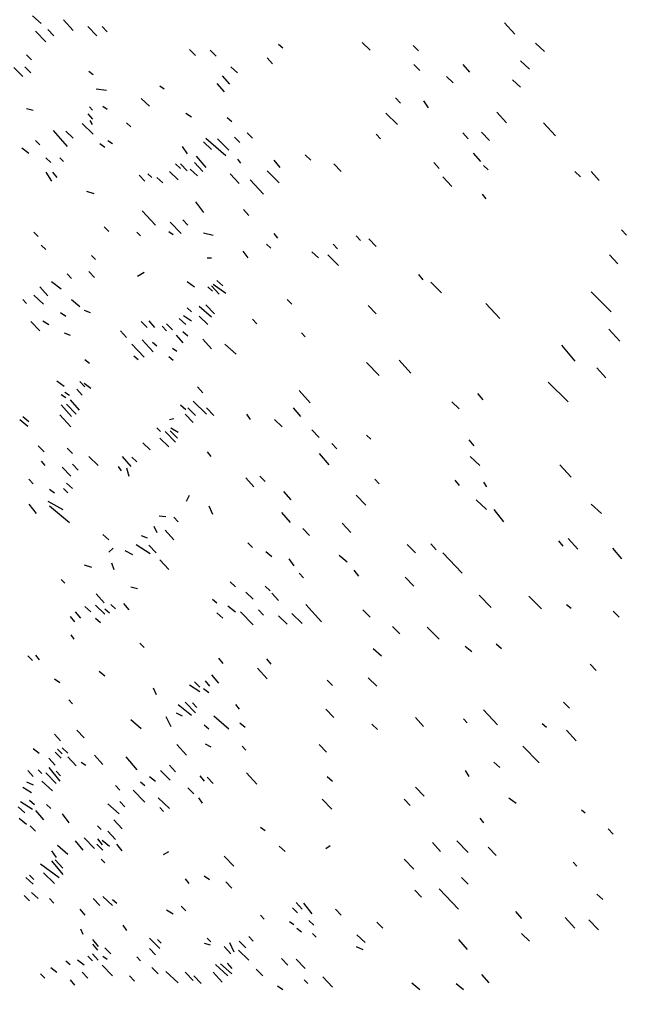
# Model space of a CAD drawing. Extents: x 0 to 599, y 0 to 600.
# Drawn here: x 149.5 to 299.5, y 0.2 to 239.7 of the extents above; entities that cross this region are included whole.
import ezdxf

# ---------------------------------------------------------------- set-up
doc = ezdxf.new("R2010")
doc.units = 0
doc.header["$MEASUREMENT"] = 0
doc.layers.add('LIMESTONE_FSET2', color=66, linetype='CONTINUOUS')

msp = doc.modelspace()

# ---------------------------------------------------------------- linework, layer by layer
at = {"layer": 'LIMESTONE_FSET2'}
for p, q in [((152.74, 240.56), (154.94, 238.69)), ((160.43, 239.63), (162.8, 237)), ((156.59, 237.19), (158.05, 235.69)), ((166.46, 237.94), (168.66, 235.69)), ((169.94, 237.94), (171.22, 236.63)), ((269.27, 238.88), (271.83, 236.07)), ((153.48, 236.82), (156.04, 234.2)), ((213.48, 233.63), (214.57, 232.7)), ((234.15, 234.01), (236.16, 232.14)), ((246.77, 233.26), (248.05, 231.95)), ((276.95, 233.82), (279.15, 231.76)), ((151.28, 231.01), (152.56, 229.7)), ((191.52, 232.32), (192.99, 230.83)), ((196.65, 232.14), (198.11, 230.64)), ((210.73, 230.27), (212.01, 228.77)), ((148.17, 227.83), (150.37, 225.59)), ((150.91, 228.02), (152.38, 226.52)), ((201.77, 228.02), (203.41, 226.52)), ((246.95, 228.58), (248.41, 227.08)), ((259.02, 228.58), (260.67, 226.71)), ((273.29, 229.52), (275.49, 227.46)), ((166.65, 226.9), (167.74, 226.15)), ((199.57, 225.77), (201.4, 223.71)), ((255, 225.59), (256.65, 224.09)), ((184.21, 223.34), (185.3, 222.59)), ((198.29, 223.9), (200.12, 221.84)), ((271.28, 224.84), (273.29, 222.96)), ((168.48, 222.59), (171.04, 222.22)), ((166.83, 218.1), (167.56, 217.35)), ((170.12, 218.28), (171.22, 217.54)), ((179.63, 220.16), (181.65, 218.28)), ((242.38, 220.34), (243.66, 219.03)), ((249.33, 219.59), (250.43, 217.91)), ((151.28, 217.72), (152.93, 217.35)), ((166.46, 216.41), (167.56, 215.1)), ((190.61, 216.6), (192.07, 215.66)), ((240, 216.6), (242.93, 213.79)), ((267.44, 216.79), (269.82, 214.17)), ((165, 213.98), (167.74, 211.36)), ((167.56, 213.79), (167.01, 214.73)), ((175.98, 214.17), (177.07, 213.23)), ((200.85, 215.48), (201.95, 214.54)), ((278.96, 214.17), (281.89, 210.98)), ((157.87, 212.29), (161.34, 208.36)), ((160.98, 212.11), (162.8, 210.42)), ((205.79, 211.73), (207.07, 210.42)), ((237.62, 211.36), (238.72, 210.23)), ((259.02, 211.73), (260.3, 210.23)), ((263.6, 211.92), (265.61, 209.86)), ((153.48, 209.86), (154.57, 208.74)), ((169.39, 209.11), (170.67, 208.17)), ((171.4, 209.86), (172.5, 209.11)), ((195, 209.49), (197.01, 207.61)), ((195.55, 210.42), (200.49, 206.12)), ((198.48, 210.23), (201.22, 207.43)), ((202.68, 210.61), (203.96, 209.3)), ((150.18, 207.99), (151.83, 206.68)), ((189.7, 208.36), (190.98, 206.49)), ((220.06, 206.3), (221.52, 204.99)), ((261.59, 206.68), (263.41, 204.62)), ((156.04, 205.55), (157.32, 204.43)), ((159.51, 205.55), (160.43, 204.62)), ((188.05, 204.06), (189.33, 202.93)), ((189.33, 204.06), (190.98, 202.37)), ((192.8, 204.43), (194.82, 202.18)), ((193.17, 205.93), (195.55, 203.12)), ((203.41, 205.18), (204.15, 204.24)), ((212.38, 204.99), (213.84, 203.12)), ((227.2, 204.06), (229.02, 202.18)), ((251.89, 204.43), (253.17, 202.93)), ((264.15, 203.68), (265.24, 202.56)), ((156.04, 202), (157.5, 199.75)), ((157.68, 202), (158.78, 200.69)), ((179.09, 201.25), (180.55, 199.75)), ((181.28, 201.62), (182.2, 200.69)), ((186.59, 202.18), (188.78, 200.12)), ((191.71, 202.75), (193.54, 201.06)), ((201.59, 201.62), (203.78, 199.19)), ((210.73, 202.37), (213.66, 199.38)), ((286.65, 202.18), (288.11, 200.87)), ((290.67, 202.18), (292.68, 199.94)), ((183.48, 200.69), (184.94, 199.38)), ((206.52, 200.12), (209.82, 196.57)), ((254.09, 200.87), (256.28, 198.44)), ((166.1, 197.32), (167.93, 196.76)), ((263.78, 196.57), (264.7, 195.44)), ((192.99, 194.7), (195, 192.07)), ((179.82, 192.45), (183.11, 188.89)), ((204.88, 192.82), (206.16, 191.33)), ((186.77, 189.64), (189.51, 186.83)), ((189.88, 190.2), (191.16, 188.89)), ((153.11, 187.21), (154.21, 186.08)), ((170.49, 188.52), (171.59, 187.39)), ((178.54, 187.21), (179.45, 186.27)), ((186.4, 187.39), (187.5, 186.65)), ((195, 187.02), (197.38, 186.46)), ((298.17, 187.77), (299.45, 186.46)), ((212.38, 186.83), (213.29, 185.71)), ((232.68, 186.27), (233.78, 185.15)), ((235.79, 185.52), (237.62, 183.65)), ((154.94, 184.02), (156.04, 182.9)), ((204.7, 182.53), (205.98, 180.84)), ((210.55, 184.21), (211.65, 183.28)), ((221.71, 182.34), (223.35, 180.84)), ((227.01, 184.21), (228.11, 183.09)), ((167.38, 181.4), (168.29, 180.47)), ((195.91, 180.84), (197.01, 180.84)), ((225.73, 181.59), (228.29, 178.97)), ((295.24, 181.59), (297.26, 179.34)), ((166.65, 177.47), (168.11, 175.98)), ((178.72, 176.35), (180.37, 177.29)), ((157.5, 175.04), (159.88, 173.17)), ((161.34, 176.91), (162.44, 175.79)), ((190.98, 175.04), (192.8, 173.73)), ((198.29, 175.23), (199.76, 173.92)), ((248.05, 176.72), (249.15, 175.41)), ((154.57, 173.73), (156.59, 171.48)), ((196.1, 173.73), (197.2, 172.61)), ((198.84, 171.86), (197.01, 173.92)), ((200.49, 172.04), (197.38, 174.29)), ((251.16, 174.85), (253.72, 172.23)), ((150.37, 170.55), (151.28, 169.61)), ((153.11, 171.67), (155.49, 169.42)), ((162.44, 170.55), (164.45, 168.86)), ((215.67, 170.55), (216.77, 169.42)), ((290.67, 172.42), (295.61, 167.55)), ((165.55, 167.93), (167.01, 167.36)), ((190.98, 168.49), (192.07, 167.55)), ((197.01, 166.24), (193.9, 168.86)), ((195.55, 169.24), (197.74, 166.99)), ((235.61, 169.05), (237.62, 166.99)), ((264.7, 169.61), (268.17, 165.87)), ((155.3, 165.3), (156.77, 164.37)), ((159.7, 167.36), (160.98, 166.43)), ((181.46, 165.3), (182.93, 163.62)), ((188.96, 165.87), (190.61, 164.37)), ((190.06, 166.61), (192.07, 165.3)), ((193.9, 166.43), (196.1, 164.37)), ((207.07, 165.68), (208.17, 164.56)), ((152.38, 165.12), (154.57, 162.87)), ((181.1, 163.62), (179.63, 165.12)), ((184.76, 163.99), (185.85, 162.87)), ((185.85, 164.56), (187.32, 163.06)), ((295.06, 163.24), (297.8, 160.25)), ((160.61, 162.31), (162.07, 161.75)), ((174.51, 162.87), (175.98, 161.19)), ((179.82, 160.62), (182.56, 157.63)), ((188.23, 161.75), (189.88, 159.88)), ((189.88, 162.68), (191.16, 161.56)), ((194.82, 160.81), (197.01, 158.38)), ((219.15, 162.31), (220.06, 161.37)), ((177.26, 159.5), (180.37, 156.32)), ((182.38, 160.06), (183.48, 159.13)), ((187.32, 158.56), (188.41, 157.82)), ((200.3, 159.5), (203.05, 157.07)), ((283.35, 159.31), (286.65, 155.38)), ((165.73, 155.76), (166.83, 154.82)), ((177.8, 156.69), (178.9, 155.76)), ((186.4, 156.51), (187.5, 155.57)), ((235.24, 155.01), (238.35, 151.83)), ((243.29, 155.57), (246.22, 152.39)), ((292.13, 153.7), (294.33, 151.26)), ((158.78, 150.51), (160.61, 149.2)), ((164.45, 150.33), (165.73, 149.02)), ((165.55, 149.95), (167.2, 148.64)), ((193.54, 149.02), (194.82, 147.52)), ((280.06, 150.14), (285, 145.27)), ((159.88, 147.15), (160.98, 146.4)), ((160.79, 147.71), (161.89, 146.96)), ((163.72, 148.46), (165, 146.96)), ((218.6, 148.08), (221.34, 145.09)), ((262.68, 147.33), (263.96, 145.83)), ((159.88, 144.52), (162.44, 141.72)), ((161.16, 144.71), (163.54, 142.28)), ((162.07, 145.83), (164.27, 143.21)), ((189.33, 144.52), (190.61, 143.4)), ((191.16, 143.78), (192.99, 141.9)), ((192.44, 145.46), (195.73, 142.28)), ((195.73, 143.78), (197.56, 141.9)), ((217.13, 143.78), (218.96, 141.72)), ((256.28, 145.27), (258.11, 143.59)), ((150.37, 141.72), (151.83, 140.41)), ((159.51, 142.09), (162.26, 139.1)), ((190.43, 142.28), (192.44, 140.22)), ((205.61, 142.28), (206.52, 140.97)), ((149.63, 140.97), (151.65, 139.28)), ((186.59, 140.97), (187.68, 141.15)), ((212.56, 140.97), (214.39, 139.1)), ((183.48, 138.91), (184.39, 137.97)), ((185.49, 137.97), (188.05, 135.35)), ((186.77, 138.16), (188.6, 136.29)), ((186.95, 138.91), (188.78, 137.78)), ((221.71, 138.35), (223.54, 136.47)), ((235.24, 137.04), (236.34, 136.1)), ((154.21, 134.41), (155.67, 132.92)), ((180, 135.16), (181.83, 133.48)), ((184.21, 136.29), (186.4, 134.23)), ((226.65, 134.98), (227.93, 133.67)), ((260.49, 135.91), (261.77, 134.41)), ((161.34, 133.85), (162.62, 132.54)), ((166.65, 131.79), (169.02, 129.55)), ((174.88, 131.79), (177.07, 129.36)), ((195.91, 132.92), (196.83, 131.79)), ((223.54, 132.54), (225.91, 129.73)), ((260.85, 131.79), (263.23, 129.55)), ((154.94, 130.67), (155.85, 129.55)), ((162.62, 129.92), (164.09, 128.42)), ((173.96, 129.36), (174.7, 128.24)), ((177.26, 131.61), (178.54, 130.48)), ((282.99, 129.73), (285.73, 126.74)), ((160.06, 129.17), (162.26, 126.93)), ((175.98, 128.99), (176.52, 126.93)), ((151.83, 126.18), (152.93, 125.05)), ((161.16, 125.24), (162.62, 123.93)), ((205.43, 126.55), (207.44, 124.31)), ((208.9, 126.93), (210.18, 125.62)), ((237.26, 126.18), (238.35, 125.05)), ((257.01, 125.99), (258.11, 124.68)), ((264.15, 125.43), (264.88, 124.31)), ((156.95, 123.74), (158.23, 122.81)), ((160.43, 123.93), (161.52, 122.81)), ((190.79, 120.75), (191.52, 122.25)), ((214.76, 123.18), (216.59, 121.12)), ((232.68, 122.25), (235.06, 119.81)), ((151.83, 120), (153.66, 117.75)), ((156.59, 120.75), (160.24, 118.69)), ((262.32, 121.12), (264.88, 118.69)), ((290.67, 120), (293.23, 117.75)), ((156.95, 119.63), (161.89, 115.51)), ((196.28, 119.63), (197.2, 117.57)), ((214.21, 117.94), (216.4, 115.51)), ((266.71, 118.69), (269.09, 115.69)), ((184.02, 117.19), (185.67, 117)), ((187.68, 116.82), (188.78, 115.69)), ((229.21, 115.32), (231.4, 113.07)), ((182.74, 114.57), (183.48, 113.07)), ((185.49, 113.63), (187.68, 111.2)), ((219.51, 114.01), (221.16, 112.32)), ((170.12, 112.51), (171.59, 111.2)), ((179.63, 112.32), (181.1, 111.76)), ((205.98, 110.45), (207.07, 109.33)), ((251.16, 110.27), (252.44, 108.77)), ((282.62, 111.01), (283.72, 109.7)), ((285, 111.58), (287.38, 108.95)), ((171.59, 108.21), (172.68, 109.14)), ((175.61, 108.58), (177.44, 107.64)), ((178.35, 110.08), (181.83, 107.83)), ((181.46, 109.89), (183.29, 108.02)), ((210.37, 108.39), (211.83, 107.08)), ((245.3, 110.08), (247.32, 108.02)), ((254.09, 108.02), (258.84, 102.96)), ((295.98, 109.14), (298.17, 106.52)), ((172.32, 105.59), (172.87, 103.9)), ((184.21, 106.33), (186.4, 103.9)), ((216.04, 106.52), (217.32, 104.84)), ((228.48, 107.46), (230.49, 105.77)), ((165.55, 105.02), (167.38, 104.46)), ((232.13, 103.71), (233.23, 102.22)), ((159.88, 101.47), (160.79, 100.53)), ((201.59, 100.9), (202.87, 99.59)), ((218.6, 102.96), (219.7, 101.84)), ((244.76, 102.03), (246.95, 99.78)), ((177.07, 99.59), (178.72, 99.22)), ((205.43, 98.28), (207.26, 96.6)), ((210.18, 99.78), (211.46, 98.66)), ((168.48, 97.91), (170.49, 95.66)), ((197.2, 96.6), (198.29, 95.66)), ((211.83, 98.1), (213.48, 96.22)), ((263.05, 97.54), (265.98, 94.54)), ((275.3, 97.35), (278.41, 94.17)), ((165.73, 94.73), (167.2, 93.42)), ((168.29, 95.1), (170.67, 92.85)), ((170.67, 94.17), (171.77, 93.23)), ((172.13, 95.29), (173.23, 94.17)), ((175.24, 95.48), (176.52, 93.98)), ((201.04, 94.91), (202.87, 93.42)), ((208.54, 93.98), (209.82, 92.67)), ((220.24, 95.29), (224.09, 90.98)), ((234.33, 93.98), (236.16, 92.11)), ((284.63, 95.29), (285.73, 94.35)), ((296.16, 93.6), (297.62, 92.11)), ((162.07, 92.29), (163.17, 90.98)), ((163.35, 93.42), (164.63, 91.92)), ((168.29, 91.92), (169.57, 90.8)), ((198.29, 93.23), (199.76, 91.92)), ((204.15, 93.42), (207.26, 90.23)), ((213.48, 92.48), (215.67, 90.42)), ((216.77, 93.04), (219.33, 90.61)), ((241.65, 89.86), (243.48, 87.99)), ((250.24, 89.67), (253.17, 86.68)), ((162.26, 87.8), (162.99, 86.68)), ((179.27, 85.74), (180.37, 84.62)), ((236.89, 84.43), (238.9, 82.56)), ((259.57, 84.99), (261.22, 83.68)), ((267.26, 85.55), (268.54, 84.43)), ((151.65, 82.56), (152.74, 81.44)), ((153.48, 82.75), (154.39, 81.62)), ((198.66, 82), (199.76, 80.69)), ((210.55, 81.81), (211.65, 80.5)), ((208.35, 79.56), (210.73, 76.94)), ((290.49, 80.5), (291.95, 79)), ((158.23, 76.94), (159.51, 76.01)), ((169.21, 78.81), (170.67, 77.69)), ((197.01, 77.88), (198.66, 75.82)), ((235.61, 77.13), (237.8, 75.07)), ((182.56, 74.7), (183.29, 73.01)), ((191.52, 75.44), (194.09, 73.76)), ((192.8, 76.19), (194.09, 74.88)), ((195, 74.51), (196.28, 73.57)), ((195.37, 76.38), (196.46, 75.07)), ((225.55, 76.57), (226.83, 75.26)), ((161.71, 71.7), (162.62, 70.76)), ((188.78, 70.58), (192.07, 67.96)), ((190.43, 71.14), (192.99, 68.52)), ((192.26, 70.95), (193.35, 69.83)), ((202.87, 70.58), (203.78, 69.45)), ((283.9, 71.14), (285.37, 69.64)), ((185.67, 67.58), (186.95, 65.15)), ((188.23, 68.52), (189.7, 67.77)), ((197.56, 67.77), (201.22, 64.59)), ((225.18, 69.45), (227.2, 67.39)), ((247.32, 67.39), (249.33, 65.15)), ((264.15, 69.27), (267.62, 65.52)), ((179.63, 64.59), (177.07, 66.83)), ((195.18, 65.52), (196.28, 64.59)), ((203.96, 66.08), (205.24, 64.96)), ((236.52, 65.71), (237.99, 64.4)), ((259.21, 67.02), (260.12, 66.08)), ((278.6, 65.9), (279.7, 64.96)), ((158.23, 63.28), (159.7, 61.59)), ((163.72, 64.21), (165.55, 62.34)), ((284.63, 64.21), (287.01, 61.59)), ((160.06, 59.91), (161.52, 58.6)), ((188.41, 60.66), (190.79, 58.03)), ((195.37, 60.84), (196.83, 60.09)), ((204.51, 60.28), (205.43, 59.34)), ((223.54, 60.66), (225.37, 58.78)), ((273.84, 60.28), (277.87, 56.16)), ((152.93, 59.72), (154.39, 58.6)), ((158.41, 58.78), (159.88, 57.29)), ((158.96, 59.53), (160.06, 58.41)), ((161.52, 57.66), (163.54, 55.41)), ((168.11, 58.03), (170.12, 55.79)), ((175.79, 57.66), (178.54, 54.48)), ((156.77, 57.29), (158.41, 55.6)), ((164.82, 56.35), (165.91, 55.6)), ((186.59, 55.6), (188.05, 53.92)), ((266.71, 56.35), (268.17, 55.04)), ((151.65, 54.29), (152.93, 52.79)), ((154.21, 54.48), (155.12, 53.54)), ((156.04, 53.73), (158.6, 51.11)), ((156.77, 55.04), (159.51, 51.67)), ((158.6, 54.1), (159.7, 52.98)), ((181.65, 52.79), (183.11, 51.67)), ((184.39, 54.29), (186.77, 51.86)), ((194.09, 52.98), (195.18, 51.67)), ((205.61, 53.73), (208.17, 50.92)), ((225.55, 52.79), (226.83, 51.67)), ((259.57, 54.29), (260.49, 52.79)), ((151.28, 51.48), (152.93, 50.73)), ((155.12, 51.67), (157.68, 49.24)), ((173.23, 50.55), (174.33, 49.42)), ((179.45, 51.48), (180.55, 50.55)), ((195.91, 52.61), (197.38, 51.11)), ((150.37, 50.17), (152.56, 48.86)), ((177.62, 49.42), (180.55, 46.43)), ((191.16, 49.98), (192.62, 48.49)), ((247.32, 50.17), (249.51, 47.93)), ((149.82, 46.61), (152.74, 44.74)), ((152.01, 46.99), (153.29, 45.87)), ((156.22, 45.87), (157.32, 44.93)), ((171.4, 46.05), (174.15, 43.62)), ((174.33, 46.61), (175.61, 45.3)), ((183.84, 47.55), (186.59, 44.93)), ((193.72, 47.55), (194.63, 46.24)), ((224.27, 47.18), (226.65, 44.74)), ((244.57, 47.18), (246.04, 45.68)), ((270.37, 47.55), (272.2, 46.24)), ((149.27, 45.3), (150.91, 43.81)), ((153.48, 44.37), (155.49, 42.12)), ((160.06, 43.62), (161.71, 41.37)), ((184.21, 45.12), (185.12, 44.18)), ((288.29, 44.56), (289.21, 43.81)), ((149.45, 42.5), (151.28, 41)), ((172.87, 42.12), (174.88, 39.88)), ((263.23, 42.5), (264.15, 41.37)), ((152.2, 40.62), (153.48, 39.31)), ((168.84, 40.62), (169.76, 39.69)), ((171.4, 39.31), (173.23, 37.25)), ((209.09, 40.25), (210.18, 39.5)), ((294.88, 39.88), (296.16, 38.56)), ((163.35, 36.88), (165.18, 34.63)), ((165.55, 37.63), (168.11, 35.01)), ((168.66, 36.13), (170.12, 34.63)), ((168.84, 37.44), (169.94, 35.94)), ((169.94, 37.07), (171.77, 35.57)), ((174.88, 34.45), (173.6, 36.13)), ((251.52, 36.51), (253.54, 34.26)), ((257.56, 36.88), (260.3, 34.07)), ((157.5, 34.45), (158.6, 32.76)), ((161.52, 33.51), (158.96, 35.76)), ((185.12, 33.51), (186.4, 34.26)), ((213.66, 35.57), (215.12, 34.26)), ((225.18, 35.01), (226.28, 35.76)), ((265.24, 35.38), (267.26, 33.32)), ((154.76, 31.26), (159.33, 27.89)), ((157.5, 32.01), (160.24, 28.64)), ((158.41, 32.2), (160.24, 30.14)), ((169.76, 32.39), (170.67, 31.45)), ((200.12, 33.14), (202.5, 30.7)), ((244.57, 32.39), (246.95, 29.95)), ((286.28, 31.64), (287.2, 30.7)), ((155.49, 29.02), (158.23, 26.4)), ((151.1, 27.89), (152.93, 26.21)), ((152.01, 28.46), (153.11, 27.33)), ((190.43, 27.52), (191.34, 26.4)), ((195.18, 28.27), (196.46, 27.33)), ((200.49, 26.77), (201.95, 25.27)), ((258.66, 27.89), (260.3, 26.21)), ((152.56, 24.15), (154.21, 22.65)), ((247.13, 24.71), (248.78, 23.03)), ((253.17, 25.09), (257.93, 20.03)), ((150.73, 23.4), (152.01, 22.09)), ((156.95, 22.65), (158.05, 21.53)), ((167.74, 22.65), (169.39, 20.97)), ((170.12, 23.21), (172.5, 20.97)), ((172.5, 22.46), (173.6, 21.53)), ((217.87, 21.72), (219.33, 20.03)), ((292.13, 23.78), (293.6, 22.46)), ((164.45, 20.03), (165.73, 18.53)), ((185.85, 19.84), (187.5, 18.91)), ((189.51, 20.78), (190.61, 19.66)), ((216.95, 20.41), (218.23, 19.1)), ((219.7, 21.53), (221.71, 18.91)), ((227.56, 20.03), (229.02, 18.53)), ((272.01, 19.47), (273.48, 17.78)), ((209.09, 18.53), (210, 17.6)), ((216.22, 17.04), (217.32, 16.29)), ((220.98, 17.22), (222.26, 16.1)), ((237.8, 16.85), (239.27, 15.35)), ((284.27, 17.97), (286.65, 15.35)), ((290.12, 17.41), (292.5, 14.98)), ((164.63, 15.16), (165.18, 13.85)), ((175.06, 16.1), (175.98, 14.79)), ((218.05, 15.35), (219.15, 14.41)), ((167.56, 12.54), (169.02, 10.86)), ((181.65, 12.92), (184.21, 10.3)), ((183.66, 12.54), (184.57, 11.61)), ((195.91, 12.92), (196.83, 11.98)), ((203.78, 12.17), (205.43, 10.48)), ((206.16, 13.29), (207.26, 12.17)), ((221.89, 14.04), (222.8, 13.1)), ((232.87, 13.67), (234.88, 11.79)), ((257.93, 12.54), (260.12, 10.11)), ((273.48, 14.04), (275.49, 12.17)), ((167.56, 11.42), (168.84, 9.92)), ((170.67, 10.48), (172.13, 8.99)), ((181.65, 10.3), (183.11, 8.8)), ((195.18, 11.61), (196.65, 11.23)), ((200.12, 10.86), (201.77, 8.99)), ((201.4, 11.79), (202.5, 9.55)), ((203.6, 9.92), (206.16, 7.49)), ((232.68, 10.86), (234.33, 10.11)), ((160.98, 7.3), (162.07, 6.37)), ((165.55, 6.18), (163.9, 7.49)), ((166.46, 8.42), (167.56, 7.3)), ((167.56, 8.99), (169.02, 7.49)), ((170.12, 8.42), (171.22, 7.68)), ((178.54, 8.24), (179.45, 7.3)), ((214.21, 7.86), (215.85, 6.18)), ((217.87, 7.68), (220.06, 5.43)), ((157.32, 5.62), (158.78, 4.49)), ((169.94, 6.18), (172.5, 3.56)), ((182.2, 5.62), (183.84, 4.12)), ((197.93, 6.37), (201.04, 3.56)), ((199.21, 6.55), (201.95, 4.12)), ((200.85, 6.74), (201.95, 5.43)), ((207.99, 5.24), (209.63, 3.56)), ((154.76, 4.12), (155.85, 3)), ((162.07, 2.62), (163.17, 1.31)), ((165, 4.49), (166.46, 3)), ((176.71, 3.56), (177.99, 2.25)), ((185.67, 4.68), (188.78, 1.87)), ((190.43, 4.49), (192.44, 2.43)), ((192.62, 3.56), (194.45, 1.68)), ((197.38, 4.49), (199.57, 2.06)), ((219.88, 2.62), (220.79, 1.68)), ((224.45, 3.37), (226.83, 0.75)), ((263.6, 3.93), (265.43, 1.87)), ((213.29, 1.12), (214.57, 0.19)), ((246.4, 1.87), (248.41, 0.19)), ((257.38, 1.68), (259.21, 0.19))]:
    msp.add_line(p, q, dxfattribs=at)

doc.saveas('drawing.dxf')
